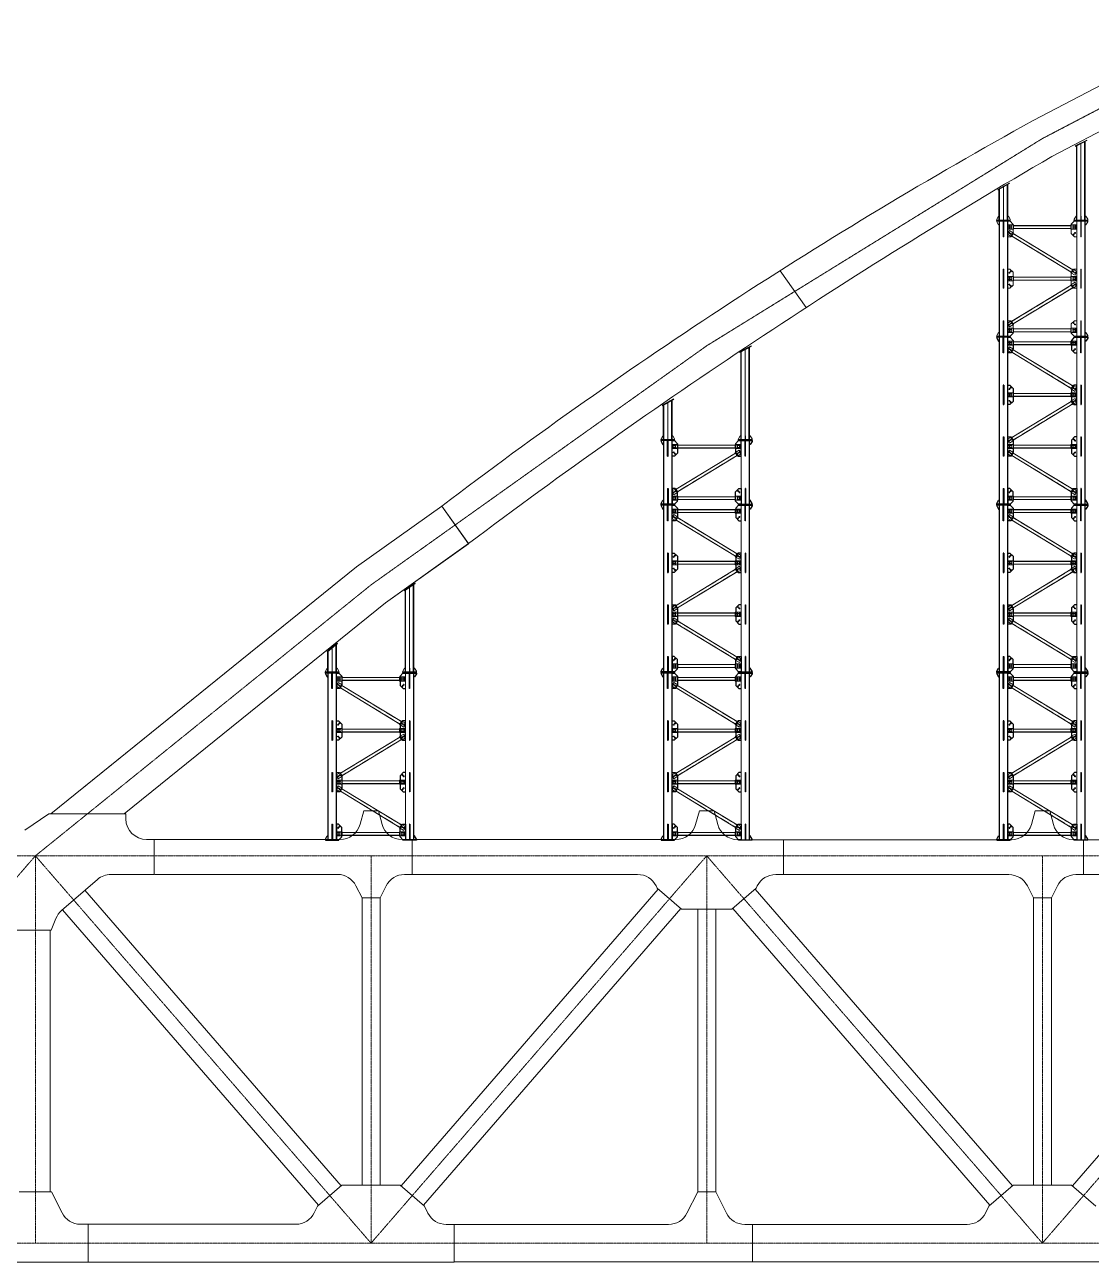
# Model space of a CAD drawing. Extents: x -2876908 to 633791, y -1383861 to 872234.
# Drawn here: x -611232 to -569928, y 749153 to 797078 of the extents above; entities that cross this region are included whole.
import ezdxf

# ---------------------------------------------------------------- set-up
doc = ezdxf.new("R2010")
doc.units = 0
doc.header["$LTSCALE"] = 5
doc.header["$MEASUREMENT"] = 0
doc.linetypes.add('CENTER', pattern=[2, 1.25, -0.25, 0.25, -0.25])
doc.linetypes.add('DASHED', pattern=[0.75, 0.5, -0.25])
doc.layers.get('0').update_dxf_attribs({"linetype": 'CONTINUOUS', "lineweight": 25})
for name, color, linetype, lineweight in [('3中心线', 6, 'CENTER', 18), ('5标注', 3, 'CONTINUOUS', 15), ('7边界线', 8, 'CONTINUOUS', 15), ('DIM', 3, 'CONTINUOUS', 0), ('STGJ_BOLT_THIN', 9, 'CONTINUOUS', 0), ('STXT_XG_END_THIN', 2, 'CONTINUOUS', 0), ('STXT_XG_THIN', 2, 'CONTINUOUS', 0), ('STXT_XG_TNDSH', 6, 'DASHED', 0)]:
    doc.layers.add(name, color=color, linetype=linetype, lineweight=lineweight)
doc.layers.add('M_Prof', color=2, linetype='CONTINUOUS')
doc.layers.add('M_Profx', color=2, linetype='CONTINUOUS')

# ---------------------------------------------------------------- blocks, each defined once
blk = doc.blocks.new('f234w2')
at = {"layer": '3中心线'}
for p, q in [((63704, 1526), (50704, -13474)), ((50704, 1526), (63704, 1526)), ((63704, 1526), (76704, -13474)), ((76704, 1526), (63704, 1526)), ((63704, 1526), (63704, -13474)), ((63704, 1526), (63704, -13474)), ((89704, 1526), (76704, -13474)), ((76704, 1526), (89704, 1526)), ((76704, 1526), (76704, -13474)), ((89704, 1526), (102704, -13474)), ((102704, 1526), (89704, 1526)), ((89704, 1526), (89704, -13474)), ((115704, 1526), (102704, -13474)), ((102704, 1526), (115704, 1526)), ((102704, 1526), (102704, -13474)), ((50704, -13474), (63704, -13474)), ((76704, -13474), (63704, -13474)), ((76704, -13474), (89704, -13474)), ((102704, -13474), (89704, -13474)), ((102704, -13474), (115704, -13474))]:
    blk.add_line(p, q, dxfattribs=at)
at = {"layer": '7边界线'}
for p, q in [((76145, 12712), (79446, 15065)), ((80479, 13615), (79446, 15065)), ((77263, 11327), (80479, 13615)), ((64303, 3154), (76145, 12712)), ((67137, 3154), (77263, 11327)), ((63293, 2518), (64231, 3154)), ((67210, 3154), (64231, 3154)), ((67210, 3154), (67210, 2958)), ((76419, 3273), (76277, 2749)), ((76419, 3273), (76988, 3273)), ((76988, 3273), (77131, 2745)), ((89419, 3273), (89276, 2745)), ((89419, 3273), (89988, 3273)), ((89988, 3273), (90133, 2741)), ((102419, 3265), (102277, 2741)), ((102419, 3265), (102988, 3265)), ((102988, 3265), (103130, 2741)), ((68310, 2158), (68010, 2158)), ((68330, 2158), (68030, 2158)), ((68310, 2158), (68310, 808)), ((68330, 2158), (75103, 2158)), ((75505, 2158), (75103, 2158)), ((78302, 2154), (77904, 2154)), ((86734, 2154), (78302, 2154)), ((78302, 2154), (78302, 804)), ((88504, 2154), (86730, 2154)), ((90905, 2150), (92675, 2150)), ((101107, 2150), (92675, 2150)), ((92675, 2150), (92675, 800)), ((101505, 2150), (101107, 2150)), ((104300, 2150), (103902, 2150)), ((104300, 2150), (112768, 2150)), ((104300, 2150), (104300, 800)), ((64721, -590), (66108, 612)), ((66632, 808), (68310, 808)), ((75105, 808), (68330, 808)), ((75103, 808), (75403, 808)), ((78302, 804), (78002, 804)), ((78302, 804), (86730, 804)), ((87030, 804), (86730, 804)), ((92375, 800), (92675, 800)), ((92675, 800), (101107, 800)), ((101107, 800), (101407, 800)), ((104300, 800), (104000, 800)), ((112820, 800), (104298, 800)), ((65621, 190), (75541, -11257)), ((76119, 366), (76354, -104)), ((77286, 362), (77054, -104)), ((87829, 239), (77866, -11257)), ((87791, 272), (87746, 362)), ((88734, -546), (87791, 272)), ((90673, -546), (91616, 272)), ((91578, 239), (101541, -11257)), ((91616, 272), (91659, 358)), ((102123, 358), (102354, -104)), ((103284, 358), (103054, -104)), ((113851, 265), (103866, -11257)), ((76354, -104), (76354, -11224)), ((76354, -104), (77054, -104)), ((77054, -104), (77054, -11224)), ((102354, -104), (102354, -11224)), ((102354, -104), (103054, -104)), ((103054, -104), (103054, -11224)), ((64318, -1357), (64502, -898)), ((64753, -562), (74674, -12009)), ((88696, -513), (78733, -12009)), ((88734, -546), (90673, -546)), ((89354, -546), (89354, -11481)), ((90054, -546), (90054, -11481)), ((90711, -513), (100674, -12009)), ((62446, -1357), (64318, -1357)), ((64278, -1357), (64278, -11481)), ((63080, -11481), (64328, -11481)), ((64737, -12300), (64328, -11481)), ((75579, -11224), (74636, -12041)), ((75579, -11224), (77828, -11224)), ((77828, -11224), (78771, -12041)), ((88940, -12308), (89354, -11481)), ((89354, -11481), (90054, -11481)), ((90467, -12308), (90054, -11481)), ((101579, -11224), (100636, -12041)), ((101579, -11224), (103828, -11224)), ((103828, -11224), (104771, -12041)), ((74507, -12300), (74636, -12041)), ((78904, -12308), (78771, -12041)), ((100503, -12308), (100636, -12041)), ((65752, -12742), (65452, -12742)), ((65752, -12742), (65752, -14214)), ((65752, -12742), (73491, -12742)), ((73791, -12742), (73491, -12742)), ((79920, -12750), (79620, -12750)), ((79920, -12750), (87925, -12750)), ((79920, -12750), (79920, -14206)), ((87925, -12750), (88225, -12750)), ((91482, -12750), (91182, -12750)), ((99487, -12750), (91482, -12750)), ((91482, -12750), (91482, -14198)), ((99787, -12750), (99487, -12750)), ((50704, -14214), (65752, -14214)), ((79920, -14206), (65752, -14206)), ((91482, -14198), (79920, -14198)), ((91482, -14198), (105920, -14198))]:
    blk.add_line(p, q, dxfattribs=at)
for centre, start, end in [((68010, 2958), 180, 270), ((75505, 2958), 270, 344.8249), ((77904, 2954), 195.1751, 270), ((88504, 2954), 270, 344.8249), ((90905, 2950), 195.1751, 270), ((101505, 2950), 270, 344.8249), ((103902, 2950), 195.1751, 270), ((66632, 8), 90, 130.9144), ((75403, 8), 26.5651, 90), ((78002, 4), 90, 153.4349), ((87030, 4), 26.5651, 90), ((92375, 0), 90, 153.4349), ((101407, 0), 26.5651, 90), ((104000, 0), 90, 153.4349), ((65244, -1195), 130.9144, 158.1986), ((65452, -11942), 206.5651, 270), ((73791, -11942), 270, 333.4349), ((79620, -11950), 206.5651, 270), ((88225, -11950), 270, 333.4349), ((91182, -11950), 206.5651, 270), ((99787, -11950), 270, 333.4349)]:
    blk.add_arc(centre, 800, start, end, dxfattribs=at)
blk = doc.blocks.new('立面图')
at = {"layer": '3中心线'}
blk.add_lwpolyline([(37875, -1387), (50875, 9107), (63875, 18366), (76875, 26391), (89875, 33181), (102875, 38737), (115875, 43058), (128875, 46144), (141875, 47996), (154875, 48613), (167875, 47996), (180875, 46144), (193875, 43058), (206875, 38737), (219875, 33181), (232875, 26391), (245875, 18366), (258875, 9107), (271875, -1387)], dxfattribs=at)
at = {"layer": '7边界线', "ltscale": 0.1}
for p, q in [((76511, 27088), (80057, 28940)), ((77239, 25694), (80785, 27546)), ((66715, 21274), (67730, 19849)), ((50316, 9800), (53617, 12153)), ((54650, 10703), (53617, 12153)), ((51434, 8415), (54650, 10703)), ((39543, 1103), (50316, 9800)), ((41308, 241), (51434, 8415))]:
    blk.add_line(p, q, dxfattribs=at)
for centre, radius, start, end in [((167697, -137707), 188341, 118.95695, 127.27992), ((192834, -173000), 229873, 120.18969, 126.9511)]:
    blk.add_arc(centre, radius, start, end, dxfattribs=at)
at = {"layer": '5标注'}
blk.add_blockref('f234w2', (-25830, -2913), dxfattribs=at)
blk = doc.blocks.new('孔')
blk.add_circle((22022, 20887), 13.3)
at = {"layer": 'STGJ_BOLT_THIN'}
for p, q in [((21992, 20887), (22052, 20887)), ((22022, 20917), (22022, 20857))]:
    blk.add_line(p, q, dxfattribs=at)
blk = doc.blocks.new('6.5M11')
at = {"color": 5}
for p, q in [((128499, 27955), (128499, 28558)), ((128519, 27955), (128519, 28558)), ((128519, 27955), (128499, 27955)), ((128499, 24701), (128499, 23955)), ((128499, 24701), (128519, 24701)), ((128519, 24701), (128519, 23955)), ((128519, 23955), (128499, 23955))]:
    blk.add_line(p, q, dxfattribs=at)
for p, q in [((128499, 28377), (128519, 28377)), ((128499, 28350), (128519, 28350)), ((128499, 28307), (128519, 28307)), ((128499, 28280), (128519, 28280)), ((128499, 28114), (128519, 28114)), ((128499, 28088), (128519, 28088)), ((128499, 28078), (128519, 28078)), ((128499, 28051), (128519, 28051)), ((128499, 26605), (128519, 26605)), ((128499, 26579), (128519, 26579)), ((128499, 26569), (128519, 26569)), ((128499, 26543), (128519, 26543)), ((128499, 26377), (128519, 26377)), ((128499, 26350), (128519, 26350)), ((128499, 26307), (128519, 26307)), ((128499, 26280), (128519, 26280)), ((128499, 26101), (128519, 26101)), ((128499, 26065), (128519, 26065)), ((128519, 24605), (128499, 24605)), ((128519, 24579), (128499, 24579)), ((128519, 24569), (128499, 24569)), ((128519, 24543), (128499, 24543)), ((128519, 24377), (128499, 24377)), ((128519, 24350), (128499, 24350)), ((128519, 24307), (128499, 24307)), ((128519, 24280), (128499, 24280)), ((128519, 24101), (128499, 24101)), ((128519, 24065), (128499, 24065)), ((128519, 22605), (128499, 22605)), ((128519, 22579), (128499, 22579)), ((128519, 22569), (128499, 22569)), ((128519, 22543), (128499, 22543)), ((128519, 22377), (128499, 22377)), ((128519, 22350), (128499, 22350)), ((128519, 22307), (128499, 22307)), ((128519, 22280), (128499, 22280))]:
    blk.add_line(p, q)
at = {"color": 241}
for p, q in [((128499, 26701), (128499, 25955)), ((128519, 26701), (128499, 26701)), ((128519, 26701), (128519, 25955)), ((128499, 25955), (128519, 25955)), ((128499, 22701), (128499, 22093)), ((128499, 22701), (128519, 22701)), ((128519, 22701), (128519, 22093))]:
    blk.add_line(p, q, dxfattribs=at)
at = {"color": 6}
for points in [[(128247, 28578), (128772, 28578), (128772, 28558), (128247, 28558)], [(128247, 22078), (128772, 22078), (128772, 22098), (128247, 22098)]]:
    blk.add_lwpolyline(points, close=True, dxfattribs=at)
for points in [[(128247, 28558), (128247, 28528), (128317, 28408), (128347, 28408)], [(128247, 28558), (128247, 28528), (128317, 28408), (128347, 28408)], [(128247, 22098), (128247, 22128), (128317, 22248), (128347, 22248)], [(128247, 22098), (128247, 22128), (128317, 22248), (128347, 22248)]]:
    blk.add_lwpolyline(points, dxfattribs=at)
at = {"color": 241}
for points in [[(128672, 28558), (128772, 28558), (128882, 28438), (128882, 28109), (128789, 27955), (128672, 27955), (128672, 28558)], [(128672, 24701), (128789, 24701), (128882, 24548), (128882, 24109), (128789, 23955), (128672, 23955), (128672, 24701)]]:
    blk.add_lwpolyline(points, dxfattribs=at)
at = {"color": 5}
for points in [[(128672, 26701), (128761, 26701), (128882, 26580), (128882, 26077), (128761, 25955), (128672, 25955), (128672, 26701)], [(128672, 22701), (128672, 22098), (128772, 22098), (128882, 22218), (128882, 22580), (128761, 22701), (128672, 22701)]]:
    blk.add_lwpolyline(points, dxfattribs=at)
at = {"layer": 'STXT_XG_END_THIN'}
for p, q in [((128347, 28558), (128672, 28558)), ((128347, 22098), (128672, 22098))]:
    blk.add_line(p, q, dxfattribs=at)
at = {"layer": 'STXT_XG_THIN', "color": 2}
for p, q in [((128347, 28558), (128347, 22098)), ((128672, 28558), (128672, 22098))]:
    blk.add_line(p, q, dxfattribs=at)
at = {"layer": 'STXT_XG_TNDSH', "color": 2}
for p, q in [((128355, 28558), (128355, 22098)), ((128664, 28558), (128664, 22098))]:
    blk.add_line(p, q, dxfattribs=at)
for p in [(106715, 7476), (106715, 7406), (106785, 7476), (106785, 7406), (106715, 7213), (106775, 7177), (106715, 5476), (106785, 5476), (106715, 5406), (106715, 5213), (106765, 5164), (106785, 5406), (106715, 3476), (106715, 3406), (106715, 3213), (106775, 3177), (106785, 3476), (106785, 3406)]:
    blk.add_blockref('孔', p)
at = {"xscale": -1, "rotation": 180}
for p in [(106715, 47443), (106715, 47251), (106765, 47493), (106785, 47251), (106715, 47181), (106785, 47181), (106715, 45443), (106775, 45480), (106715, 43443), (106765, 43493), (106715, 43251), (106715, 43181), (106785, 43251), (106785, 43181)]:
    blk.add_blockref('孔', p, dxfattribs=at)
blk = doc.blocks.new('6.5M222')
at = {"color": 241}
for p, q in [((130499, 27955), (130499, 28558)), ((130519, 27955), (130519, 28558)), ((130519, 27955), (130499, 27955)), ((130499, 24701), (130499, 23955)), ((130499, 24701), (130519, 24701)), ((130519, 24701), (130519, 23955)), ((130519, 23955), (130499, 23955))]:
    blk.add_line(p, q, dxfattribs=at)
for p, q in [((130499, 28377), (130519, 28377)), ((130499, 28350), (130519, 28350)), ((130499, 28307), (130519, 28307)), ((130499, 28280), (130519, 28280)), ((130499, 28114), (130519, 28114)), ((130499, 28088), (130519, 28088)), ((130499, 28078), (130519, 28078)), ((130499, 28051), (130519, 28051)), ((130499, 26605), (130519, 26605)), ((130499, 26579), (130519, 26579)), ((130499, 26569), (130519, 26569)), ((130499, 26543), (130519, 26543)), ((130499, 26377), (130519, 26377)), ((130499, 26350), (130519, 26350)), ((130499, 26307), (130519, 26307)), ((130499, 26280), (130519, 26280)), ((130499, 26101), (130519, 26101)), ((130499, 26065), (130519, 26065)), ((130519, 24605), (130499, 24605)), ((130519, 24579), (130499, 24579)), ((130519, 24569), (130499, 24569)), ((130519, 24543), (130499, 24543)), ((130519, 24377), (130499, 24377)), ((130519, 24350), (130499, 24350)), ((130519, 24307), (130499, 24307)), ((130519, 24280), (130499, 24280)), ((130519, 24101), (130499, 24101)), ((130519, 24065), (130499, 24065)), ((130499, 22605), (130519, 22605)), ((130499, 22579), (130519, 22579)), ((130499, 22569), (130519, 22569)), ((130499, 22543), (130519, 22543)), ((130499, 22377), (130519, 22377)), ((130499, 22350), (130519, 22350)), ((130499, 22307), (130519, 22307)), ((130499, 22280), (130519, 22280))]:
    blk.add_line(p, q)
at = {"color": 5}
for p, q in [((130499, 26701), (130499, 25955)), ((130519, 26701), (130499, 26701)), ((130519, 26701), (130519, 25955)), ((130499, 25955), (130519, 25955)), ((130499, 22701), (130499, 22098)), ((130519, 22701), (130499, 22701)), ((130519, 22701), (130519, 22098))]:
    blk.add_line(p, q, dxfattribs=at)
for points in [[(130347, 28558), (130247, 28558), (130137, 28438), (130137, 28077), (130258, 27955), (130347, 27955)], [(130347, 24701), (130258, 24701), (130137, 24580), (130137, 24077), (130258, 23955), (130347, 23955)]]:
    blk.add_lwpolyline(points, dxfattribs=at)
at = {"color": 6}
for points in [[(130772, 28578), (130247, 28578), (130247, 28558), (130772, 28558)], [(130772, 22078), (130247, 22078), (130247, 22098), (130772, 22098)]]:
    blk.add_lwpolyline(points, close=True, dxfattribs=at)
for points in [[(130772, 28558), (130772, 28528), (130702, 28408), (130672, 28408)], [(130772, 28558), (130772, 28528), (130702, 28408), (130672, 28408)], [(130772, 22098), (130772, 22128), (130702, 22248), (130672, 22248)], [(130772, 22098), (130772, 22128), (130702, 22248), (130672, 22248)]]:
    blk.add_lwpolyline(points, dxfattribs=at)
at = {"color": 241}
for points in [[(130347, 26701), (130230, 26701), (130137, 26548), (130137, 26109), (130230, 25955), (130347, 25955), (130347, 26701)], [(130347, 22701), (130347, 22098), (130247, 22098), (130137, 22218), (130137, 22548), (130230, 22701), (130347, 22701)]]:
    blk.add_lwpolyline(points, dxfattribs=at)
at = {"layer": 'STXT_XG_END_THIN'}
for p, q in [((130672, 28558), (130347, 28558)), ((130672, 22098), (130347, 22098))]:
    blk.add_line(p, q, dxfattribs=at)
at = {"layer": 'STXT_XG_THIN', "color": 2}
for p, q in [((130347, 22098), (130347, 28558)), ((130672, 22098), (130672, 28558))]:
    blk.add_line(p, q, dxfattribs=at)
at = {"layer": 'STXT_XG_TNDSH', "color": 2}
for p, q in [((130355, 22098), (130355, 28558)), ((130664, 22098), (130664, 28558))]:
    blk.add_line(p, q, dxfattribs=at)
at = {"xscale": -1}
for p in [(152234, 7476), (152234, 7406), (152304, 7476), (152304, 7406), (152254, 7164), (152304, 7213), (152234, 5476), (152304, 5476), (152234, 5406), (152244, 5177), (152304, 5406), (152304, 5213), (152234, 3476), (152234, 3406), (152254, 3164), (152304, 3476), (152304, 3406), (152304, 3213)]:
    blk.add_blockref('孔', p, dxfattribs=at)
at = {"rotation": 180}
for p in [(152244, 47480), (152304, 47443), (152254, 45493), (152304, 45443), (152244, 43480), (152304, 43443), (152234, 43251), (152234, 43181), (152304, 43251), (152304, 43181)]:
    blk.add_blockref('孔', p, dxfattribs=at)
blk = doc.blocks.new('sahdlfhaskfhkjs')
at = {"layer": 'STXT_XG_END_THIN', "color": 3}
for p, q in [((11556664, 547825), (11556664, 547665)), ((11559299, 547665), (11559299, 547825)), ((11556664, 547665), (11556874, 547665)), ((11556664, 545825), (11556664, 545665)), ((11556664, 545665), (11556874, 545665)), ((11559299, 545665), (11559299, 545825)), ((11556664, 543825), (11556664, 543665)), ((11556664, 543665), (11556874, 543665)), ((11559299, 543665), (11559299, 543825)), ((11556664, 541825), (11556664, 541665)), ((11556664, 541665), (11556874, 541665)), ((11559299, 541665), (11559299, 541825))]:
    blk.add_line(p, q, dxfattribs=at)
at = {"layer": 'STXT_XG_THIN', "color": 3}
for p, q in [((11556874, 547825), (11556664, 547825)), ((11556864, 547825), (11556864, 547665)), ((11556874, 547825), (11556874, 547665)), ((11559089, 547802), (11556874, 547802)), ((11559089, 547825), (11559089, 547665)), ((11559299, 547825), (11559089, 547825)), ((11559099, 547825), (11559099, 547665)), ((11559089, 547688), (11556874, 547688)), ((11559299, 547665), (11559089, 547665)), ((11556874, 545825), (11556664, 545825)), ((11556864, 545825), (11556864, 545665)), ((11556874, 545825), (11556874, 545665)), ((11559089, 545802), (11556874, 545802)), ((11559089, 545688), (11556874, 545688)), ((11559089, 545825), (11559089, 545665)), ((11559299, 545825), (11559089, 545825)), ((11559299, 545665), (11559089, 545665)), ((11559099, 545825), (11559099, 545665)), ((11556874, 543825), (11556664, 543825)), ((11556864, 543825), (11556864, 543665)), ((11556874, 543825), (11556874, 543665)), ((11559089, 543802), (11556874, 543802)), ((11559089, 543688), (11556874, 543688)), ((11559089, 543825), (11559089, 543665)), ((11559299, 543825), (11559089, 543825)), ((11559299, 543665), (11559089, 543665)), ((11559099, 543825), (11559099, 543665)), ((11556874, 541825), (11556664, 541825)), ((11556864, 541825), (11556864, 541665)), ((11556874, 541825), (11556874, 541665)), ((11559089, 541802), (11556874, 541802)), ((11559089, 541688), (11556874, 541688)), ((11559089, 541825), (11559089, 541665)), ((11559299, 541825), (11559089, 541825)), ((11559299, 541665), (11559089, 541665)), ((11559099, 541825), (11559099, 541665))]:
    blk.add_line(p, q, dxfattribs=at)
at = {"layer": 'STXT_XG_THIN', "color": 241}
for p, q in [((11556664, 547530), (11556712, 547609)), ((11556664, 547530), (11556664, 547451)), ((11556664, 547451), (11556787, 547377)), ((11556870, 547513), (11556712, 547609)), ((11556862, 547519), (11556779, 547382)), ((11556870, 547513), (11556787, 547377)), ((11559105, 545997), (11556799, 547396)), ((11559164, 546094), (11556858, 547494)), ((11559176, 546114), (11559093, 545977)), ((11559093, 545977), (11559251, 545881)), ((11559184, 546108), (11559101, 545972)), ((11559299, 546039), (11559176, 546114)), ((11559299, 545960), (11559251, 545881)), ((11559299, 545960), (11559299, 546039)), ((11559105, 545494), (11556799, 544094)), ((11559164, 545396), (11556858, 543997)), ((11559093, 545513), (11559251, 545609)), ((11559176, 545377), (11559093, 545513)), ((11559184, 545382), (11559101, 545519)), ((11559299, 545451), (11559176, 545377)), ((11559299, 545530), (11559251, 545609)), ((11559299, 545530), (11559299, 545451)), ((11556664, 544039), (11556787, 544114)), ((11556664, 543960), (11556664, 544039)), ((11556664, 543960), (11556712, 543881)), ((11556870, 543977), (11556712, 543881)), ((11556862, 543972), (11556779, 544108)), ((11556870, 543977), (11556787, 544114)), ((11556664, 543530), (11556712, 543609)), ((11556664, 543530), (11556664, 543451)), ((11556870, 543513), (11556712, 543609)), ((11556862, 543519), (11556779, 543382)), ((11556870, 543513), (11556787, 543377)), ((11559164, 542094), (11556858, 543494)), ((11556664, 543451), (11556787, 543377)), ((11559105, 541997), (11556799, 543396)), ((11559176, 542114), (11559093, 541977)), ((11559184, 542108), (11559101, 541972)), ((11559299, 542039), (11559176, 542114)), ((11559299, 541960), (11559299, 542039)), ((11559093, 541977), (11559251, 541881)), ((11559299, 541960), (11559251, 541881))]:
    blk.add_line(p, q, dxfattribs=at)
at = {"layer": 'STXT_XG_TNDSH', "color": 3}
for p, q in [((11559089, 547798), (11556874, 547798)), ((11559089, 547692), (11556874, 547692)), ((11559089, 545798), (11556874, 545798)), ((11559089, 545692), (11556874, 545692)), ((11559089, 543798), (11556874, 543798)), ((11559089, 543692), (11556874, 543692)), ((11559089, 541798), (11556874, 541798)), ((11559089, 541692), (11556874, 541692))]:
    blk.add_line(p, q, dxfattribs=at)
at = {"layer": 'STXT_XG_TNDSH', "color": 241}
for p, q in [((11559107, 546000), (11556801, 547400)), ((11559162, 546091), (11556856, 547490)), ((11559107, 545490), (11556801, 544091)), ((11559162, 545400), (11556856, 544000)), ((11559162, 542091), (11556856, 543490)), ((11559107, 542000), (11556801, 543400))]:
    blk.add_line(p, q, dxfattribs=at)
for name, p in [('6.5M11', (11427972, 519417)), ('6.5M222', (11428972, 519417))]:
    blk.add_blockref(name, p)
blk = doc.blocks.new('flhdasdhfksfdjl')
at = {"color": 241}
for p, q in [((11534671, 549419), (11534671, 550022)), ((11534691, 549419), (11534691, 550022)), ((11534671, 549419), (11534691, 549419)), ((11537671, 548165), (11537671, 547419)), ((11537671, 548165), (11537691, 548165)), ((11537691, 548165), (11537691, 547419)), ((11537691, 547419), (11537671, 547419)), ((11534671, 546165), (11534671, 545562)), ((11534671, 546165), (11534691, 546165)), ((11534691, 546165), (11534691, 545562))]:
    blk.add_line(p, q, dxfattribs=at)
for p, q in [((11534691, 549840), (11534671, 549840)), ((11534691, 549813), (11534671, 549813)), ((11534691, 549770), (11534671, 549770)), ((11534691, 549743), (11534671, 549743)), ((11537691, 549840), (11537671, 549840)), ((11537691, 549813), (11537671, 549813)), ((11537691, 549770), (11537671, 549770)), ((11537691, 549743), (11537671, 549743)), ((11534691, 549578), (11534671, 549578)), ((11534691, 549551), (11534671, 549551)), ((11534691, 549541), (11534671, 549541)), ((11534691, 549515), (11534671, 549515)), ((11537691, 549578), (11537671, 549578)), ((11537691, 549551), (11537671, 549551)), ((11537691, 549541), (11537671, 549541)), ((11537691, 549515), (11537671, 549515)), ((11534691, 548069), (11534671, 548069)), ((11534691, 548042), (11534671, 548042)), ((11534691, 548033), (11534671, 548033)), ((11534691, 548006), (11534671, 548006)), ((11534691, 547840), (11534671, 547840)), ((11534691, 547813), (11534671, 547813)), ((11537691, 548069), (11537671, 548069)), ((11537691, 548042), (11537671, 548042)), ((11537691, 548033), (11537671, 548033)), ((11537691, 548006), (11537671, 548006)), ((11537691, 547840), (11537671, 547840)), ((11537691, 547813), (11537671, 547813)), ((11534691, 547770), (11534671, 547770)), ((11534691, 547743), (11534671, 547743)), ((11534691, 547564), (11534671, 547564)), ((11534691, 547528), (11534671, 547528)), ((11537691, 547770), (11537671, 547770)), ((11537691, 547743), (11537671, 547743)), ((11537691, 547564), (11537671, 547564)), ((11537691, 547528), (11537671, 547528)), ((11534691, 546069), (11534671, 546069)), ((11534691, 546042), (11534671, 546042)), ((11534691, 546033), (11534671, 546033)), ((11534691, 546006), (11534671, 546006)), ((11537691, 546069), (11537671, 546069)), ((11537691, 546042), (11537671, 546042)), ((11537691, 546033), (11537671, 546033)), ((11537691, 546006), (11537671, 546006)), ((11534691, 545840), (11534671, 545840)), ((11534691, 545813), (11534671, 545813)), ((11534691, 545770), (11534671, 545770)), ((11534691, 545743), (11534671, 545743)), ((11537691, 545840), (11537671, 545840)), ((11537691, 545813), (11537671, 545813)), ((11537691, 545770), (11537671, 545770)), ((11537691, 545743), (11537671, 545743))]:
    blk.add_line(p, q)
at = {"color": 5}
for p, q in [((11537671, 549419), (11537671, 550022)), ((11537691, 549419), (11537691, 550022)), ((11537671, 549419), (11537691, 549419)), ((11534671, 548165), (11534671, 547419)), ((11534671, 548165), (11534691, 548165)), ((11534691, 548165), (11534691, 547419)), ((11534691, 547419), (11534671, 547419)), ((11537671, 546165), (11537671, 545562)), ((11537671, 546165), (11537691, 546165)), ((11537691, 546165), (11537691, 545562))]:
    blk.add_line(p, q, dxfattribs=at)
at = {"color": 6}
for points in [[(11534418, 550042), (11534943, 550042), (11534943, 550022), (11534418, 550022)], [(11537943, 550042), (11537418, 550042), (11537418, 550022), (11537943, 550022)], [(11534418, 545542), (11534943, 545542), (11534943, 545562), (11534418, 545562)], [(11537943, 545542), (11537418, 545542), (11537418, 545562), (11537943, 545562)]]:
    blk.add_lwpolyline(points, close=True, dxfattribs=at)
for points in [[(11534418, 550022), (11534418, 549992), (11534488, 549872), (11534518, 549872)], [(11534418, 550022), (11534418, 549992), (11534488, 549872), (11534518, 549872)], [(11537943, 550022), (11537943, 549992), (11537873, 549872), (11537843, 549872)], [(11537943, 550022), (11537943, 549992), (11537873, 549872), (11537843, 549872)], [(11534418, 545562), (11534418, 545592), (11534488, 545712), (11534518, 545712)], [(11534418, 545562), (11534418, 545592), (11534488, 545712), (11534518, 545712)], [(11537943, 545562), (11537943, 545592), (11537873, 545712), (11537843, 545712)], [(11537943, 545562), (11537943, 545592), (11537873, 545712), (11537843, 545712)]]:
    blk.add_lwpolyline(points, dxfattribs=at)
at = {"color": 5}
for points in [[(11534843, 550022), (11534943, 550022), (11535054, 549902), (11535054, 549540), (11534932, 549419), (11534843, 549419)], [(11537518, 548165), (11537429, 548165), (11537308, 548043), (11537308, 547540), (11537429, 547419), (11537518, 547419)], [(11534843, 546165), (11534843, 545562), (11534943, 545562), (11535054, 545682), (11535054, 546043), (11534932, 546165), (11534843, 546165)]]:
    blk.add_lwpolyline(points, dxfattribs=at)
at = {"color": 241}
for points in [[(11537518, 550022), (11537418, 550022), (11537308, 549897), (11537308, 549572), (11537401, 549419), (11537518, 549419), (11537518, 550022)], [(11534843, 548165), (11534960, 548165), (11535054, 548011), (11535054, 547572), (11534960, 547419), (11534843, 547419), (11534843, 548165)], [(11537518, 546165), (11537518, 545562), (11537418, 545562), (11537308, 545687), (11537308, 546011), (11537401, 546165), (11537518, 546165)]]:
    blk.add_lwpolyline(points, dxfattribs=at)
at = {"layer": 'DIM'}
for p, q in [((11534843, 545997), (11534843, 546449)), ((11537518, 546210), (11537518, 546547))]:
    blk.add_line(p, q, dxfattribs=at)
at = {"layer": 'STXT_XG_END_THIN'}
for p, q in [((11534518, 550022), (11534843, 550022)), ((11537843, 550022), (11537518, 550022)), ((11534518, 545562), (11534843, 545562)), ((11537843, 545562), (11537518, 545562))]:
    blk.add_line(p, q, dxfattribs=at)
at = {"layer": 'STXT_XG_END_THIN', "color": 3}
for p, q in [((11534863, 549872), (11534863, 549712)), ((11534863, 549712), (11535074, 549712)), ((11537498, 549712), (11537498, 549872)), ((11534863, 547872), (11534863, 547712)), ((11537498, 547712), (11537498, 547872)), ((11534863, 547712), (11535074, 547712)), ((11534863, 545872), (11534863, 545712)), ((11537498, 545712), (11537498, 545872)), ((11534863, 545712), (11535074, 545712))]:
    blk.add_line(p, q, dxfattribs=at)
at = {"layer": 'STXT_XG_THIN', "color": 2}
for p, q in [((11534518, 550022), (11534518, 545562)), ((11534843, 550022), (11534843, 545562)), ((11537518, 545562), (11537518, 550022)), ((11537843, 545562), (11537843, 550022))]:
    blk.add_line(p, q, dxfattribs=at)
at = {"layer": 'STXT_XG_THIN', "color": 3}
for p, q in [((11535074, 549872), (11534863, 549872)), ((11535064, 549872), (11535064, 549712)), ((11535074, 549872), (11535074, 549712)), ((11537288, 549849), (11535074, 549849)), ((11537288, 549735), (11535074, 549735)), ((11537288, 549872), (11537288, 549712)), ((11537498, 549872), (11537288, 549872)), ((11537498, 549712), (11537288, 549712)), ((11537298, 549872), (11537298, 549712)), ((11535074, 547872), (11534863, 547872)), ((11535064, 547872), (11535064, 547712)), ((11535074, 547872), (11535074, 547712)), ((11537288, 547849), (11535074, 547849)), ((11537288, 547872), (11537288, 547712)), ((11537498, 547872), (11537288, 547872)), ((11537298, 547872), (11537298, 547712)), ((11537288, 547735), (11535074, 547735)), ((11537498, 547712), (11537288, 547712)), ((11535074, 545872), (11534863, 545872)), ((11535064, 545872), (11535064, 545712)), ((11535074, 545872), (11535074, 545712)), ((11537288, 545872), (11537288, 545712)), ((11537498, 545872), (11537288, 545872)), ((11537298, 545872), (11537298, 545712)), ((11537288, 545849), (11535074, 545849)), ((11537288, 545735), (11535074, 545735)), ((11537498, 545712), (11537288, 545712))]:
    blk.add_line(p, q, dxfattribs=at)
at = {"layer": 'STXT_XG_THIN', "color": 241}
for p, q in [((11537304, 549540), (11534998, 548141)), ((11537363, 549443), (11535057, 548043)), ((11537292, 549560), (11537450, 549656)), ((11537375, 549423), (11537292, 549560)), ((11537383, 549428), (11537300, 549565)), ((11537498, 549498), (11537375, 549423)), ((11537498, 549577), (11537450, 549656)), ((11537498, 549577), (11537498, 549498)), ((11534863, 548085), (11534986, 548160)), ((11534863, 548007), (11534863, 548085)), ((11534863, 548007), (11534911, 547927)), ((11535069, 548023), (11534911, 547927)), ((11535061, 548018), (11534978, 548155)), ((11535069, 548023), (11534986, 548160)), ((11534863, 547577), (11534911, 547656)), ((11534863, 547577), (11534863, 547498)), ((11534863, 547498), (11534986, 547423)), ((11535069, 547560), (11534911, 547656)), ((11535061, 547565), (11534978, 547428)), ((11535069, 547560), (11534986, 547423)), ((11537304, 546043), (11534998, 547443)), ((11537363, 546141), (11535057, 547540)), ((11537375, 546160), (11537292, 546023)), ((11537292, 546023), (11537450, 545927)), ((11537383, 546155), (11537300, 546018)), ((11537498, 546085), (11537375, 546160)), ((11537498, 546007), (11537450, 545927)), ((11537498, 546007), (11537498, 546085))]:
    blk.add_line(p, q, dxfattribs=at)
at = {"layer": 'STXT_XG_TNDSH', "color": 2}
for p, q in [((11534526, 550022), (11534526, 545562)), ((11534835, 550022), (11534835, 545562)), ((11537526, 545562), (11537526, 550022)), ((11537835, 545562), (11537835, 550022))]:
    blk.add_line(p, q, dxfattribs=at)
at = {"layer": 'STXT_XG_TNDSH', "color": 3}
for p, q in [((11537288, 549845), (11535074, 549845)), ((11537288, 549739), (11535074, 549739)), ((11537288, 547845), (11535074, 547845)), ((11537288, 547739), (11535074, 547739)), ((11537288, 545845), (11535074, 545845)), ((11537288, 545739), (11535074, 545739))]:
    blk.add_line(p, q, dxfattribs=at)
at = {"layer": 'STXT_XG_TNDSH', "color": 241}
for p, q in [((11537306, 549537), (11535000, 548137)), ((11537361, 549446), (11535055, 548047)), ((11537306, 546047), (11535000, 547446)), ((11537361, 546137), (11535055, 547537))]:
    blk.add_line(p, q, dxfattribs=at)
for p in [(11512886, 528939), (11512886, 528869), (11512956, 528939), (11512956, 528869), (11512886, 528677), (11512936, 528627), (11512886, 526939), (11512886, 526869), (11512956, 526939), (11512956, 526869), (11512886, 526677), (11512946, 526640)]:
    blk.add_blockref('孔', p)
at = {"xscale": -1}
for p in [(11559405, 528939), (11559405, 528869), (11559475, 528939), (11559475, 528869), (11559415, 528640), (11559475, 528677), (11559405, 526939), (11559405, 526869), (11559475, 526939), (11559475, 526869), (11559425, 526627), (11559475, 526677)]:
    blk.add_blockref('孔', p, dxfattribs=at)
at = {"xscale": -1, "rotation": 180}
for p in [(11512886, 568907), (11512946, 568943), (11512886, 566907), (11512936, 566956), (11512886, 566714), (11512886, 566644), (11512956, 566714), (11512956, 566644)]:
    blk.add_blockref('孔', p, dxfattribs=at)
at = {"rotation": 180}
for p in [(11559425, 568956), (11559475, 568907), (11559415, 566943), (11559475, 566907), (11559405, 566714), (11559405, 566644), (11559475, 566714), (11559475, 566644)]:
    blk.add_blockref('孔', p, dxfattribs=at)
blk = doc.blocks.new('hsldhflksfdjl')
at = {"color": 5}
for p, q in [((11524943, 547792), (11524943, 548395)), ((11524963, 547792), (11524963, 548395)), ((11524943, 547792), (11524963, 547792)), ((11527943, 546538), (11527943, 545935)), ((11527963, 546538), (11527943, 546538)), ((11527963, 546538), (11527963, 545935))]:
    blk.add_line(p, q, dxfattribs=at)
at = {"color": 241}
for p, q in [((11527943, 547792), (11527943, 548395)), ((11527963, 547792), (11527963, 548395)), ((11527963, 547792), (11527943, 547792)), ((11524943, 546538), (11524943, 545935)), ((11524943, 546538), (11524963, 546538)), ((11524963, 546538), (11524963, 545935))]:
    blk.add_line(p, q, dxfattribs=at)
for p, q in [((11524963, 548213), (11524943, 548213)), ((11524963, 548186), (11524943, 548186)), ((11524963, 548143), (11524943, 548143)), ((11524963, 548116), (11524943, 548116)), ((11524963, 547950), (11524943, 547950)), ((11524963, 547924), (11524943, 547924)), ((11524963, 547914), (11524943, 547914)), ((11524963, 547887), (11524943, 547887)), ((11527943, 548213), (11527963, 548213)), ((11527943, 548186), (11527963, 548186)), ((11527943, 548143), (11527963, 548143)), ((11527943, 548116), (11527963, 548116)), ((11527943, 547950), (11527963, 547950)), ((11527943, 547924), (11527963, 547924)), ((11527943, 547914), (11527963, 547914)), ((11527943, 547887), (11527963, 547887)), ((11524963, 546442), (11524943, 546442)), ((11524963, 546415), (11524943, 546415)), ((11524963, 546405), (11524943, 546405)), ((11524963, 546379), (11524943, 546379)), ((11527943, 546442), (11527963, 546442)), ((11527943, 546415), (11527963, 546415)), ((11527943, 546405), (11527963, 546405)), ((11527943, 546379), (11527963, 546379)), ((11524963, 546213), (11524943, 546213)), ((11524963, 546186), (11524943, 546186)), ((11524963, 546143), (11524943, 546143)), ((11524963, 546116), (11524943, 546116)), ((11527943, 546213), (11527963, 546213)), ((11527943, 546186), (11527963, 546186)), ((11527943, 546143), (11527963, 546143)), ((11527943, 546116), (11527963, 546116))]:
    blk.add_line(p, q)
at = {"color": 6}
for points in [[(11524691, 548415), (11525216, 548415), (11525216, 548395), (11524691, 548395)], [(11528216, 548415), (11527691, 548415), (11527691, 548395), (11528216, 548395)], [(11524691, 545915), (11525216, 545915), (11525216, 545935), (11524691, 545935)], [(11528216, 545915), (11527691, 545915), (11527691, 545935), (11528216, 545935)]]:
    blk.add_lwpolyline(points, close=True, dxfattribs=at)
for points in [[(11524691, 548395), (11524691, 548365), (11524761, 548245), (11524791, 548245)], [(11524691, 548395), (11524691, 548365), (11524761, 548245), (11524791, 548245)], [(11528216, 548395), (11528216, 548365), (11528146, 548245), (11528116, 548245)], [(11528216, 548395), (11528216, 548365), (11528146, 548245), (11528116, 548245)], [(11524691, 545935), (11524691, 545965), (11524761, 546085), (11524791, 546085)], [(11524691, 545935), (11524691, 545965), (11524761, 546085), (11524791, 546085)], [(11528216, 545935), (11528216, 545965), (11528146, 546085), (11528116, 546085)], [(11528216, 545935), (11528216, 545965), (11528146, 546085), (11528116, 546085)]]:
    blk.add_lwpolyline(points, dxfattribs=at)
at = {"color": 241}
for points in [[(11525116, 547792), (11525116, 548395), (11525216, 548395), (11525326, 548275), (11525326, 547945), (11525233, 547792), (11525116, 547792)], [(11527791, 546538), (11527791, 545935), (11527691, 545935), (11527580, 546055), (11527580, 546384), (11527674, 546538), (11527791, 546538)]]:
    blk.add_lwpolyline(points, dxfattribs=at)
at = {"color": 5}
for points in [[(11527791, 547792), (11527791, 548395), (11527691, 548395), (11527580, 548275), (11527580, 547913), (11527701, 547792), (11527791, 547792)], [(11525116, 546538), (11525116, 545935), (11525216, 545935), (11525326, 546055), (11525326, 546416), (11525205, 546538), (11525116, 546538)]]:
    blk.add_lwpolyline(points, dxfattribs=at)
at = {"layer": 'STXT_XG_END_THIN'}
for p, q in [((11524791, 548395), (11525116, 548395)), ((11528116, 548395), (11527791, 548395)), ((11524791, 545935), (11525116, 545935)), ((11528116, 545935), (11527791, 545935))]:
    blk.add_line(p, q, dxfattribs=at)
at = {"layer": 'STXT_XG_END_THIN', "color": 3}
for p, q in [((11525136, 548245), (11525136, 548085)), ((11525136, 548085), (11525346, 548085)), ((11527771, 548085), (11527771, 548245)), ((11525136, 546245), (11525136, 546085)), ((11525136, 546085), (11525346, 546085)), ((11527771, 546085), (11527771, 546245))]:
    blk.add_line(p, q, dxfattribs=at)
at = {"layer": 'STXT_XG_THIN', "color": 2}
for p, q in [((11524791, 548395), (11524791, 545935)), ((11525116, 548395), (11525116, 545935)), ((11527791, 545935), (11527791, 548395)), ((11528116, 545935), (11528116, 548395))]:
    blk.add_line(p, q, dxfattribs=at)
at = {"layer": 'STXT_XG_THIN', "color": 3}
for p, q in [((11525346, 548245), (11525136, 548245)), ((11525336, 548245), (11525336, 548085)), ((11525346, 548245), (11525346, 548085)), ((11527560, 548222), (11525346, 548222)), ((11527560, 548108), (11525346, 548108)), ((11527560, 548245), (11527560, 548085)), ((11527771, 548245), (11527560, 548245)), ((11527771, 548085), (11527560, 548085)), ((11527570, 548245), (11527570, 548085)), ((11525346, 546245), (11525136, 546245)), ((11525336, 546245), (11525336, 546085)), ((11525346, 546245), (11525346, 546085)), ((11527560, 546222), (11525346, 546222)), ((11527560, 546108), (11525346, 546108)), ((11527560, 546245), (11527560, 546085)), ((11527771, 546245), (11527560, 546245)), ((11527771, 546085), (11527560, 546085)), ((11527570, 546245), (11527570, 546085))]:
    blk.add_line(p, q, dxfattribs=at)
at = {"layer": 'STXT_XG_THIN', "color": 241}
for p, q in [((11525136, 547950), (11525184, 548029)), ((11525136, 547950), (11525136, 547871)), ((11525136, 547871), (11525259, 547796)), ((11525342, 547933), (11525184, 548029)), ((11525333, 547938), (11525250, 547801)), ((11525342, 547933), (11525259, 547796)), ((11527576, 546416), (11525271, 547816)), ((11527636, 546514), (11525330, 547913)), ((11527647, 546533), (11527564, 546396)), ((11527564, 546396), (11527723, 546300)), ((11527656, 546528), (11527573, 546391)), ((11527771, 546458), (11527647, 546533)), ((11527771, 546380), (11527723, 546300)), ((11527771, 546380), (11527771, 546458))]:
    blk.add_line(p, q, dxfattribs=at)
at = {"layer": 'STXT_XG_TNDSH', "color": 2}
for p, q in [((11524799, 548395), (11524799, 545935)), ((11525108, 548395), (11525108, 545935)), ((11527799, 545935), (11527799, 548395)), ((11528108, 545935), (11528108, 548395))]:
    blk.add_line(p, q, dxfattribs=at)
at = {"layer": 'STXT_XG_TNDSH', "color": 241}
for p, q in [((11527578, 546419), (11525273, 547819)), ((11527633, 546510), (11525328, 547910))]:
    blk.add_line(p, q, dxfattribs=at)
at = {"layer": 'STXT_XG_TNDSH', "color": 3}
for p, q in [((11527560, 548218), (11525346, 548218)), ((11527560, 548112), (11525346, 548112)), ((11527560, 546218), (11525346, 546218)), ((11527560, 546112), (11525346, 546112))]:
    blk.add_line(p, q, dxfattribs=at)
for p in [(11503159, 527312), (11503159, 527242), (11503159, 527050), (11503219, 527013), (11503229, 527312), (11503229, 527242)]:
    blk.add_blockref('孔', p)
at = {"xscale": -1}
for p in [(11549677, 527312), (11549677, 527242), (11549698, 527000), (11549747, 527312), (11549747, 527242), (11549747, 527050)]:
    blk.add_blockref('孔', p, dxfattribs=at)
at = {"xscale": -1, "rotation": 180}
for p in [(11503159, 567280), (11503208, 567329), (11503159, 567087), (11503159, 567017), (11503229, 567087), (11503229, 567017)]:
    blk.add_blockref('孔', p, dxfattribs=at)
at = {"rotation": 180}
for p in [(11549688, 567316), (11549747, 567280), (11549677, 567087), (11549677, 567017), (11549747, 567087), (11549747, 567017)]:
    blk.add_blockref('孔', p, dxfattribs=at)

msp = doc.modelspace()

# ---------------------------------------------------------------- linework, layer by layer
for p, q in [((-573588.667, 789493.227), (-573588.667, 789513.227)), ((-573063.667, 789493.227), (-573063.667, 789513.227)), ((-570588.667, 789493.227), (-570588.667, 789513.227)), ((-570063.667, 789493.227), (-570063.667, 789513.227)), ((-586588.667, 780993.227), (-586588.667, 781013.227)), ((-586063.667, 780993.227), (-586063.667, 781013.227)), ((-583588.667, 780993.227), (-583588.667, 781013.227)), ((-583063.667, 780993.227), (-583063.667, 781013.227)), ((-599588.667, 771993.227), (-599588.667, 772013.227)), ((-599063.667, 771993.227), (-599063.667, 772013.227)), ((-596588.667, 771993.227), (-596588.667, 772013.227)), ((-596063.667, 771993.227), (-596063.667, 772013.227))]:
    msp.add_line(p, q)
at = {"layer": '7边界线'}
for points in [[(-570539.52, 792368.109), (-570094.522, 792596.766), (-570103.668, 792614.566), (-570548.667, 792385.909)], [(-573533.431, 790683.659), (-573099.045, 790931.886), (-573108.974, 790949.262), (-573543.36, 790701.034)], [(-583539.52, 784391.471), (-583094.522, 784620.128), (-583103.668, 784637.928), (-583548.667, 784409.271)], [(-586533.431, 782322.056), (-586099.045, 782570.284), (-586108.974, 782587.659), (-586543.36, 782339.431)], [(-596521.114, 775154.192), (-596108.576, 775437.247), (-596119.898, 775453.749), (-596532.436, 775170.694)], [(-599507.037, 772792.319), (-599119.941, 773109.281), (-599132.619, 773124.764), (-599519.715, 772807.803)]]:
    msp.add_lwpolyline(points, close=True, dxfattribs=at)
at = {"layer": 'DIM'}
for p, q in [((-570326.167, 792500.238), (-570326.167, 789493.227)), ((-573326.167, 790825.148), (-573326.167, 789493.227)), ((-573518.167, 789663.227), (-573588.667, 789543.227)), ((-573588.667, 789513.227), (-573588.667, 789543.227)), ((-573588.667, 789513.227), (-573063.667, 789513.227)), ((-573588.667, 789493.227), (-573063.667, 789493.227)), ((-573518.167, 789663.227), (-573488.667, 789663.227)), ((-573331.167, 789663.227), (-573321.167, 789663.227)), ((-573331.167, 789663.227), (-573331.167, 789513.227)), ((-573321.167, 789663.227), (-573321.167, 789513.227)), ((-573134.167, 789663.227), (-573163.667, 789663.227)), ((-573134.167, 789663.227), (-573063.667, 789543.227)), ((-573063.667, 789513.227), (-573063.667, 789543.227)), ((-570518.167, 789663.227), (-570588.667, 789543.227)), ((-570588.667, 789513.227), (-570588.667, 789543.227)), ((-570588.667, 789513.227), (-570063.667, 789513.227)), ((-570588.667, 789493.227), (-570063.667, 789493.227)), ((-570518.167, 789663.227), (-570488.667, 789663.227)), ((-570331.167, 789663.227), (-570321.167, 789663.227)), ((-570331.167, 789663.227), (-570331.167, 789513.227)), ((-570321.167, 789663.227), (-570321.167, 789513.227)), ((-570134.167, 789663.227), (-570163.667, 789663.227)), ((-570134.167, 789663.227), (-570063.667, 789543.227)), ((-570063.667, 789513.227), (-570063.667, 789543.227)), ((-583326.167, 784523.6), (-583326.167, 780993.227)), ((-586326.167, 782463.545), (-586326.167, 780993.227)), ((-586518.167, 781163.227), (-586588.667, 781043.227)), ((-586588.667, 781013.227), (-586588.667, 781043.227)), ((-586588.667, 781013.227), (-586063.667, 781013.227)), ((-586588.667, 780993.227), (-586063.667, 780993.227)), ((-586518.167, 781163.227), (-586488.667, 781163.227)), ((-586331.167, 781163.227), (-586321.167, 781163.227)), ((-586331.167, 781163.227), (-586331.167, 781013.227)), ((-586321.167, 781163.227), (-586321.167, 781013.227)), ((-586134.167, 781163.227), (-586163.667, 781163.227)), ((-586134.167, 781163.227), (-586063.667, 781043.227)), ((-586063.667, 781013.227), (-586063.667, 781043.227)), ((-583518.167, 781163.227), (-583588.667, 781043.227)), ((-583588.667, 781013.227), (-583588.667, 781043.227)), ((-583588.667, 781013.227), (-583063.667, 781013.227)), ((-583588.667, 780993.227), (-583063.667, 780993.227)), ((-583518.167, 781163.227), (-583488.667, 781163.227)), ((-583331.167, 781163.227), (-583321.167, 781163.227)), ((-583331.167, 781163.227), (-583331.167, 781013.227)), ((-583321.167, 781163.227), (-583321.167, 781013.227)), ((-583134.167, 781163.227), (-583163.667, 781163.227)), ((-583134.167, 781163.227), (-583063.667, 781043.227)), ((-583063.667, 781013.227), (-583063.667, 781043.227)), ((-596326.167, 775312.221), (-596326.167, 771993.227)), ((-599326.167, 772966.284), (-599326.167, 771993.227)), ((-599518.167, 772163.227), (-599588.667, 772043.227)), ((-599518.167, 772163.227), (-599488.667, 772163.227)), ((-599331.167, 772163.227), (-599321.167, 772163.227)), ((-599331.167, 772163.227), (-599331.167, 772013.227)), ((-599321.167, 772163.227), (-599321.167, 772013.227)), ((-599134.167, 772163.227), (-599163.667, 772163.227)), ((-599134.167, 772163.227), (-599063.667, 772043.227)), ((-596518.167, 772163.227), (-596588.667, 772043.227)), ((-596518.167, 772163.227), (-596488.667, 772163.227)), ((-596331.167, 772163.227), (-596321.167, 772163.227)), ((-596331.167, 772163.227), (-596331.167, 772013.227)), ((-596321.167, 772163.227), (-596321.167, 772013.227)), ((-596134.167, 772163.227), (-596163.667, 772163.227)), ((-596134.167, 772163.227), (-596063.667, 772043.227)), ((-599588.667, 772013.227), (-599588.667, 772043.227)), ((-599588.667, 772013.227), (-599063.667, 772013.227)), ((-599588.667, 771993.227), (-599063.667, 771993.227)), ((-599063.667, 772013.227), (-599063.667, 772043.227)), ((-596588.667, 772013.227), (-596588.667, 772043.227)), ((-596588.667, 772013.227), (-596063.667, 772013.227)), ((-596588.667, 771993.227), (-596063.667, 771993.227)), ((-596063.667, 772013.227), (-596063.667, 772043.227))]:
    msp.add_line(p, q, dxfattribs=at)
at = {"layer": 'M_Prof'}
for p, q in [((-570488.767, 789513.227), (-570488.767, 792394.188)), ((-570163.567, 789513.227), (-570163.567, 792561.288)), ((-573163.567, 789513.227), (-573163.567, 790895.015)), ((-573488.767, 789513.227), (-573488.767, 790709.181)), ((-583163.567, 781013.227), (-583163.567, 784584.65)), ((-583488.767, 781013.227), (-583488.767, 784417.55)), ((-586488.767, 781013.227), (-586488.767, 782347.579)), ((-586163.567, 781013.227), (-586163.567, 782533.413)), ((-596488.767, 772013.227), (-596488.767, 775176.387)), ((-596163.567, 772013.227), (-596163.567, 775399.516)), ((-599163.567, 772013.227), (-599163.567, 773073.559)), ((-599488.767, 772013.227), (-599488.767, 772807.278))]:
    msp.add_line(p, q, dxfattribs=at)
at = {"layer": 'M_Profx'}
for p, q in [((-570480.762, 789513.227), (-570480.762, 792398.301)), ((-570171.572, 789513.227), (-570171.572, 792557.175)), ((-573171.572, 789513.227), (-573171.572, 790890.441)), ((-573480.762, 789513.227), (-573480.762, 790713.756)), ((-583171.572, 781013.227), (-583171.572, 784580.537)), ((-583480.762, 781013.227), (-583480.762, 784421.663)), ((-586480.762, 781013.227), (-586480.762, 782352.153)), ((-586171.572, 781013.227), (-586171.572, 782528.839)), ((-596480.762, 772013.227), (-596480.762, 775181.879)), ((-596171.572, 772013.227), (-596171.572, 775394.023)), ((-599171.572, 772013.227), (-599171.572, 773067.004)), ((-599480.762, 772013.227), (-599480.762, 772813.833))]:
    msp.add_line(p, q, dxfattribs=at)

# ---------------------------------------------------------------- block references
for p in [(-12129807.663, 236998.09), (-12142807.663, 230498.09), (-12129807.663, 230498.09), (-12155807.663, 223998.09), (-12142807.663, 223998.09), (-12129807.663, 223998.09)]:
    msp.add_blockref('sahdlfhaskfhkjs', p)
at = {"xscale": -1}
msp.add_blockref('hsldhflksfdjl', (10941626.97, 232578.584), dxfattribs=at)
at = {"layer": '5标注'}
msp.add_blockref('立面图', (-648694.383, 766279.851), dxfattribs=at)
at = {"layer": 'DIM', "xscale": -1}
msp.add_blockref('flhdasdhfksfdjl', (10964354.432, 239451.533), dxfattribs=at)

doc.saveas('drawing.dxf')
